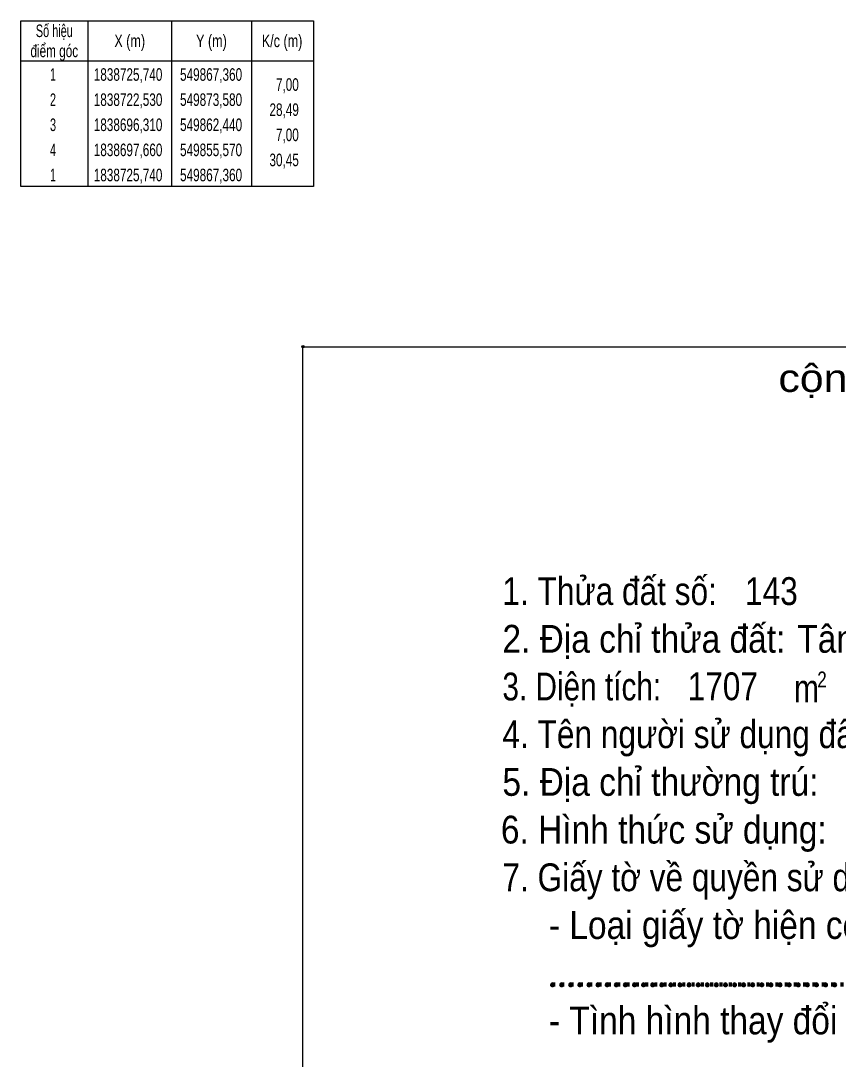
# Model space of a CAD drawing. Header units: metres. Extents: x 549607 to 550455, y 1837957 to 1838815.
# Drawn here: x 549935.8 to 550153.3, y 1838381.1 to 1838657.2 of the extents above; entities that cross this region are included whole.
import ezdxf
from ezdxf.enums import TextEntityAlignment as Align

# ---------------------------------------------------------------- set-up
doc = ezdxf.new("R2010")
doc.units = ezdxf.units.M
doc.header["$LTSCALE"] = 1.2
doc.header["$PDMODE"] = 32
doc.header["$PDSIZE"] = 0.6
doc.layers.add('63', color=7, linetype='Continuous', lineweight=13)
doc.layers.add('7', color=7, linetype='Continuous', lineweight=13)

msp = doc.modelspace()

# ---------------------------------------------------------------- hatches: boundary and pattern name
at = {"layer": '7'}
for points in [[(550077.15, 1838401.64), (550076.94, 1838401.6), (550076.76, 1838401.48), (550076.61, 1838401.14), (550076.65, 1838400.97), (550076.77, 1838400.81), (550076.96, 1838400.7), (550077.15, 1838400.66), (550077.36, 1838400.7), (550077.53, 1838400.8), (550077.65, 1838400.95), (550077.69, 1838401.14), (550077.64, 1838401.35), (550077.51, 1838401.5), (550077.34, 1838401.6)], [(550079.56, 1838401.64), (550079.35, 1838401.6), (550079.17, 1838401.48), (550079.02, 1838401.14), (550079.06, 1838400.97), (550079.18, 1838400.81), (550079.37, 1838400.7), (550079.56, 1838400.66), (550079.77, 1838400.7), (550079.94, 1838400.8), (550080.06, 1838400.95), (550080.1, 1838401.14), (550080.05, 1838401.35), (550079.92, 1838401.5), (550079.75, 1838401.6)], [(550081.98, 1838401.64), (550081.77, 1838401.6), (550081.59, 1838401.48), (550081.44, 1838401.14), (550081.48, 1838400.97), (550081.6, 1838400.81), (550081.79, 1838400.7), (550081.98, 1838400.66), (550082.19, 1838400.7), (550082.36, 1838400.8), (550082.48, 1838400.95), (550082.52, 1838401.14), (550082.47, 1838401.35), (550082.34, 1838401.5), (550082.17, 1838401.6)], [(550084.39, 1838401.64), (550084.19, 1838401.6), (550084.01, 1838401.48), (550083.86, 1838401.14), (550083.9, 1838400.97), (550084.02, 1838400.81), (550084.21, 1838400.7), (550084.39, 1838400.66), (550084.61, 1838400.7), (550084.78, 1838400.8), (550084.9, 1838400.95), (550084.94, 1838401.14), (550084.89, 1838401.35), (550084.76, 1838401.5), (550084.59, 1838401.6)], [(550086.81, 1838401.64), (550086.61, 1838401.6), (550086.43, 1838401.48), (550086.28, 1838401.14), (550086.32, 1838400.97), (550086.44, 1838400.81), (550086.63, 1838400.7), (550086.81, 1838400.66), (550087.03, 1838400.7), (550087.2, 1838400.8), (550087.32, 1838400.95), (550087.36, 1838401.14), (550087.31, 1838401.35), (550087.18, 1838401.5), (550087.01, 1838401.6)], [(550089.23, 1838401.64), (550089.03, 1838401.6), (550088.85, 1838401.48), (550088.7, 1838401.14), (550088.74, 1838400.97), (550088.86, 1838400.81), (550089.05, 1838400.7), (550089.23, 1838400.66), (550089.45, 1838400.7), (550089.62, 1838400.8), (550089.74, 1838400.95), (550089.78, 1838401.14), (550089.73, 1838401.35), (550089.6, 1838401.5), (550089.43, 1838401.6)], [(550091.65, 1838401.64), (550091.45, 1838401.6), (550091.27, 1838401.48), (550091.12, 1838401.14), (550091.16, 1838400.97), (550091.28, 1838400.81), (550091.47, 1838400.7), (550091.65, 1838400.66), (550091.87, 1838400.7), (550092.04, 1838400.8), (550092.16, 1838400.95), (550092.2, 1838401.14), (550092.15, 1838401.35), (550092.02, 1838401.5), (550091.85, 1838401.6)], [(550094.07, 1838401.64), (550093.87, 1838401.6), (550093.69, 1838401.48), (550093.54, 1838401.14), (550093.58, 1838400.97), (550093.7, 1838400.81), (550093.89, 1838400.7), (550094.07, 1838400.66), (550094.29, 1838400.7), (550094.46, 1838400.8), (550094.58, 1838400.95), (550094.62, 1838401.14), (550094.57, 1838401.35), (550094.44, 1838401.5), (550094.27, 1838401.6)], [(550096.49, 1838401.64), (550096.29, 1838401.6), (550096.11, 1838401.48), (550095.96, 1838401.14), (550096, 1838400.97), (550096.12, 1838400.81), (550096.31, 1838400.7), (550096.49, 1838400.66), (550096.71, 1838400.7), (550096.88, 1838400.8), (550097, 1838400.95), (550097.04, 1838401.14), (550096.99, 1838401.35), (550096.86, 1838401.5), (550096.69, 1838401.6)], [(550098.92, 1838401.64), (550098.71, 1838401.6), (550098.53, 1838401.48), (550098.38, 1838401.14), (550098.42, 1838400.97), (550098.54, 1838400.81), (550098.73, 1838400.7), (550098.92, 1838400.66), (550099.13, 1838400.7), (550099.3, 1838400.8), (550099.42, 1838400.95), (550099.46, 1838401.14), (550099.41, 1838401.35), (550099.28, 1838401.5), (550099.11, 1838401.6)], [(550101.34, 1838401.64), (550101.13, 1838401.6), (550100.95, 1838401.48), (550100.8, 1838401.14), (550100.84, 1838400.97), (550100.96, 1838400.81), (550101.15, 1838400.7), (550101.34, 1838400.66), (550101.55, 1838400.7), (550101.72, 1838400.8), (550101.84, 1838400.95), (550101.88, 1838401.14), (550101.83, 1838401.35), (550101.7, 1838401.5), (550101.53, 1838401.6)], [(550103.75, 1838401.64), (550103.54, 1838401.6), (550103.36, 1838401.48), (550103.21, 1838401.14), (550103.25, 1838400.97), (550103.37, 1838400.81), (550103.56, 1838400.7), (550103.75, 1838400.66), (550103.96, 1838400.7), (550104.13, 1838400.8), (550104.25, 1838400.95), (550104.29, 1838401.14), (550104.24, 1838401.35), (550104.11, 1838401.5), (550103.94, 1838401.6)], [(550106.17, 1838401.64), (550105.96, 1838401.6), (550105.78, 1838401.48), (550105.63, 1838401.14), (550105.67, 1838400.97), (550105.79, 1838400.81), (550105.98, 1838400.7), (550106.17, 1838400.66), (550106.38, 1838400.7), (550106.55, 1838400.8), (550106.67, 1838400.95), (550106.71, 1838401.14), (550106.66, 1838401.35), (550106.53, 1838401.5), (550106.36, 1838401.6)], [(550108.59, 1838401.64), (550108.38, 1838401.6), (550108.2, 1838401.48), (550108.05, 1838401.14), (550108.09, 1838400.97), (550108.21, 1838400.81), (550108.4, 1838400.7), (550108.59, 1838400.66), (550108.8, 1838400.7), (550108.97, 1838400.8), (550109.09, 1838400.95), (550109.13, 1838401.14), (550109.08, 1838401.35), (550108.95, 1838401.5), (550108.78, 1838401.6)], [(550111.01, 1838401.64), (550110.8, 1838401.6), (550110.62, 1838401.48), (550110.47, 1838401.14), (550110.51, 1838400.97), (550110.63, 1838400.81), (550110.82, 1838400.7), (550111.01, 1838400.66), (550111.22, 1838400.7), (550111.39, 1838400.8), (550111.51, 1838400.95), (550111.55, 1838401.14), (550111.5, 1838401.35), (550111.37, 1838401.5), (550111.2, 1838401.6)], [(550113.43, 1838401.64), (550113.22, 1838401.6), (550113.04, 1838401.48), (550112.89, 1838401.14), (550112.93, 1838400.97), (550113.05, 1838400.81), (550113.24, 1838400.7), (550113.43, 1838400.66), (550113.64, 1838400.7), (550113.81, 1838400.8), (550113.93, 1838400.95), (550113.97, 1838401.14), (550113.92, 1838401.35), (550113.79, 1838401.5), (550113.62, 1838401.6)], [(550115.85, 1838401.64), (550115.64, 1838401.6), (550115.46, 1838401.48), (550115.31, 1838401.14), (550115.35, 1838400.97), (550115.47, 1838400.81), (550115.66, 1838400.7), (550115.85, 1838400.66), (550116.06, 1838400.7), (550116.23, 1838400.8), (550116.35, 1838400.95), (550116.39, 1838401.14), (550116.34, 1838401.35), (550116.21, 1838401.5), (550116.04, 1838401.6)], [(550118.26, 1838401.64), (550118.06, 1838401.6), (550117.88, 1838401.48), (550117.73, 1838401.14), (550117.77, 1838400.97), (550117.89, 1838400.81), (550118.08, 1838400.7), (550118.26, 1838400.66), (550118.48, 1838400.7), (550118.65, 1838400.8), (550118.77, 1838400.95), (550118.81, 1838401.14), (550118.76, 1838401.35), (550118.63, 1838401.5), (550118.46, 1838401.6)], [(550120.68, 1838401.64), (550120.48, 1838401.6), (550120.3, 1838401.48), (550120.15, 1838401.14), (550120.19, 1838400.97), (550120.31, 1838400.81), (550120.5, 1838400.7), (550120.68, 1838400.66), (550120.9, 1838400.7), (550121.07, 1838400.8), (550121.19, 1838400.95), (550121.23, 1838401.14), (550121.18, 1838401.35), (550121.05, 1838401.5), (550120.88, 1838401.6)], [(550123.1, 1838401.64), (550122.9, 1838401.6), (550122.72, 1838401.48), (550122.57, 1838401.14), (550122.61, 1838400.97), (550122.73, 1838400.81), (550122.92, 1838400.7), (550123.1, 1838400.66), (550123.32, 1838400.7), (550123.49, 1838400.8), (550123.61, 1838400.95), (550123.65, 1838401.14), (550123.6, 1838401.35), (550123.47, 1838401.5), (550123.3, 1838401.6)], [(550125.52, 1838401.64), (550125.32, 1838401.6), (550125.14, 1838401.48), (550124.99, 1838401.14), (550125.03, 1838400.97), (550125.15, 1838400.81), (550125.34, 1838400.7), (550125.52, 1838400.66), (550125.74, 1838400.7), (550125.91, 1838400.8), (550126.03, 1838400.95), (550126.07, 1838401.14), (550126.02, 1838401.35), (550125.89, 1838401.5), (550125.72, 1838401.6)], [(550127.93, 1838401.64), (550127.73, 1838401.6), (550127.55, 1838401.48), (550127.4, 1838401.14), (550127.44, 1838400.97), (550127.56, 1838400.81), (550127.75, 1838400.7), (550127.93, 1838400.66), (550128.15, 1838400.7), (550128.32, 1838400.8), (550128.44, 1838400.95), (550128.48, 1838401.14), (550128.43, 1838401.35), (550128.3, 1838401.5), (550128.13, 1838401.6)], [(550130.35, 1838401.64), (550130.15, 1838401.6), (550129.97, 1838401.48), (550129.82, 1838401.14), (550129.86, 1838400.97), (550129.98, 1838400.81), (550130.17, 1838400.7), (550130.35, 1838400.66), (550130.57, 1838400.7), (550130.74, 1838400.8), (550130.86, 1838400.95), (550130.9, 1838401.14), (550130.85, 1838401.35), (550130.72, 1838401.5), (550130.55, 1838401.6)], [(550132.77, 1838401.64), (550132.57, 1838401.6), (550132.39, 1838401.48), (550132.24, 1838401.14), (550132.28, 1838400.97), (550132.4, 1838400.81), (550132.59, 1838400.7), (550132.77, 1838400.66), (550132.99, 1838400.7), (550133.16, 1838400.8), (550133.28, 1838400.95), (550133.32, 1838401.14), (550133.27, 1838401.35), (550133.14, 1838401.5), (550132.97, 1838401.6)], [(550135.2, 1838401.64), (550134.99, 1838401.6), (550134.81, 1838401.48), (550134.66, 1838401.14), (550134.7, 1838400.97), (550134.82, 1838400.81), (550135.01, 1838400.7), (550135.2, 1838400.66), (550135.41, 1838400.7), (550135.58, 1838400.8), (550135.7, 1838400.95), (550135.74, 1838401.14), (550135.69, 1838401.35), (550135.56, 1838401.5), (550135.39, 1838401.6)], [(550137.62, 1838401.64), (550137.41, 1838401.6), (550137.23, 1838401.48), (550137.08, 1838401.14), (550137.12, 1838400.97), (550137.24, 1838400.81), (550137.43, 1838400.7), (550137.62, 1838400.66), (550137.83, 1838400.7), (550138, 1838400.8), (550138.12, 1838400.95), (550138.16, 1838401.14), (550138.11, 1838401.35), (550137.98, 1838401.5), (550137.81, 1838401.6)], [(550140.04, 1838401.64), (550139.83, 1838401.6), (550139.65, 1838401.48), (550139.5, 1838401.14), (550139.54, 1838400.97), (550139.66, 1838400.81), (550139.85, 1838400.7), (550140.04, 1838400.66), (550140.25, 1838400.7), (550140.42, 1838400.8), (550140.54, 1838400.95), (550140.58, 1838401.14), (550140.53, 1838401.35), (550140.4, 1838401.5), (550140.23, 1838401.6)], [(550142.46, 1838401.64), (550142.25, 1838401.6), (550142.07, 1838401.48), (550141.92, 1838401.14), (550141.96, 1838400.97), (550142.08, 1838400.81), (550142.27, 1838400.7), (550142.46, 1838400.66), (550142.67, 1838400.7), (550142.84, 1838400.8), (550142.96, 1838400.95), (550143, 1838401.14), (550142.95, 1838401.35), (550142.82, 1838401.5), (550142.65, 1838401.6)], [(550144.88, 1838401.64), (550144.67, 1838401.6), (550144.49, 1838401.48), (550144.34, 1838401.14), (550144.38, 1838400.97), (550144.5, 1838400.81), (550144.69, 1838400.7), (550144.88, 1838400.66), (550145.09, 1838400.7), (550145.26, 1838400.8), (550145.38, 1838400.95), (550145.42, 1838401.14), (550145.37, 1838401.35), (550145.24, 1838401.5), (550145.07, 1838401.6)], [(550147.3, 1838401.64), (550147.09, 1838401.6), (550146.91, 1838401.48), (550146.76, 1838401.14), (550146.8, 1838400.97), (550146.92, 1838400.81), (550147.11, 1838400.7), (550147.3, 1838400.66), (550147.51, 1838400.7), (550147.68, 1838400.8), (550147.8, 1838400.95), (550147.84, 1838401.14), (550147.79, 1838401.35), (550147.66, 1838401.5), (550147.49, 1838401.6)], [(550149.71, 1838401.64), (550149.51, 1838401.6), (550149.33, 1838401.48), (550149.18, 1838401.14), (550149.22, 1838400.97), (550149.34, 1838400.81), (550149.53, 1838400.7), (550149.71, 1838400.66), (550149.93, 1838400.7), (550150.1, 1838400.8), (550150.22, 1838400.95), (550150.26, 1838401.14), (550150.21, 1838401.35), (550150.08, 1838401.5), (550149.91, 1838401.6)], [(550152.12, 1838401.64), (550151.92, 1838401.6), (550151.74, 1838401.48), (550151.59, 1838401.14), (550151.63, 1838400.97), (550151.75, 1838400.81), (550151.94, 1838400.7), (550152.12, 1838400.66), (550152.34, 1838400.7), (550152.51, 1838400.8), (550152.63, 1838400.95), (550152.67, 1838401.14), (550152.62, 1838401.35), (550152.49, 1838401.5), (550152.32, 1838401.6)]]:
    msp.add_hatch(color=256, dxfattribs=at).paths.add_polyline_path(points)

# ---------------------------------------------------------------- linework, layer by layer
at = {"layer": '63'}
for p, q in [((549953.66, 1838657.24), (549953.66, 1838613.21)), ((549975.92, 1838657.24), (549975.92, 1838613.21)), ((549997.12, 1838657.24), (549997.12, 1838613.21)), ((549935.85, 1838646.57), (550013.65, 1838646.57))]:
    msp.add_line(p, q, dxfattribs=at)
msp.add_lwpolyline([(549935.85, 1838657.24), (550013.65, 1838657.24), (550013.65, 1838613.21), (549935.85, 1838613.21)], close=True, dxfattribs=at)
at = {"layer": '7'}
for points in [[(550010.84, 1838570.64), (550453.66, 1838570.64), (550453.66, 1837958.16), (550010.84, 1837958.16)], [(550010.84, 1838570.64), (550453.66, 1838570.64), (550453.66, 1837958.16), (550010.84, 1837958.16)], [(550077.15, 1838401.64), (550076.94, 1838401.6), (550076.76, 1838401.48), (550076.61, 1838401.14), (550076.65, 1838400.97), (550076.77, 1838400.81), (550076.96, 1838400.7), (550077.15, 1838400.66), (550077.36, 1838400.7), (550077.53, 1838400.8), (550077.65, 1838400.95), (550077.69, 1838401.14), (550077.64, 1838401.35), (550077.51, 1838401.5), (550077.34, 1838401.6)], [(550079.56, 1838401.64), (550079.35, 1838401.6), (550079.17, 1838401.48), (550079.02, 1838401.14), (550079.06, 1838400.97), (550079.18, 1838400.81), (550079.37, 1838400.7), (550079.56, 1838400.66), (550079.77, 1838400.7), (550079.94, 1838400.8), (550080.06, 1838400.95), (550080.1, 1838401.14), (550080.05, 1838401.35), (550079.92, 1838401.5), (550079.75, 1838401.6)], [(550081.98, 1838401.64), (550081.77, 1838401.6), (550081.59, 1838401.48), (550081.44, 1838401.14), (550081.48, 1838400.97), (550081.6, 1838400.81), (550081.79, 1838400.7), (550081.98, 1838400.66), (550082.19, 1838400.7), (550082.36, 1838400.8), (550082.48, 1838400.95), (550082.52, 1838401.14), (550082.47, 1838401.35), (550082.34, 1838401.5), (550082.17, 1838401.6)], [(550084.39, 1838401.64), (550084.19, 1838401.6), (550084.01, 1838401.48), (550083.86, 1838401.14), (550083.9, 1838400.97), (550084.02, 1838400.81), (550084.21, 1838400.7), (550084.39, 1838400.66), (550084.61, 1838400.7), (550084.78, 1838400.8), (550084.9, 1838400.95), (550084.94, 1838401.14), (550084.89, 1838401.35), (550084.76, 1838401.5), (550084.59, 1838401.6)], [(550086.81, 1838401.64), (550086.61, 1838401.6), (550086.43, 1838401.48), (550086.28, 1838401.14), (550086.32, 1838400.97), (550086.44, 1838400.81), (550086.63, 1838400.7), (550086.81, 1838400.66), (550087.03, 1838400.7), (550087.2, 1838400.8), (550087.32, 1838400.95), (550087.36, 1838401.14), (550087.31, 1838401.35), (550087.18, 1838401.5), (550087.01, 1838401.6)], [(550089.23, 1838401.64), (550089.03, 1838401.6), (550088.85, 1838401.48), (550088.7, 1838401.14), (550088.74, 1838400.97), (550088.86, 1838400.81), (550089.05, 1838400.7), (550089.23, 1838400.66), (550089.45, 1838400.7), (550089.62, 1838400.8), (550089.74, 1838400.95), (550089.78, 1838401.14), (550089.73, 1838401.35), (550089.6, 1838401.5), (550089.43, 1838401.6)], [(550091.65, 1838401.64), (550091.45, 1838401.6), (550091.27, 1838401.48), (550091.12, 1838401.14), (550091.16, 1838400.97), (550091.28, 1838400.81), (550091.47, 1838400.7), (550091.65, 1838400.66), (550091.87, 1838400.7), (550092.04, 1838400.8), (550092.16, 1838400.95), (550092.2, 1838401.14), (550092.15, 1838401.35), (550092.02, 1838401.5), (550091.85, 1838401.6)], [(550094.07, 1838401.64), (550093.87, 1838401.6), (550093.69, 1838401.48), (550093.54, 1838401.14), (550093.58, 1838400.97), (550093.7, 1838400.81), (550093.89, 1838400.7), (550094.07, 1838400.66), (550094.29, 1838400.7), (550094.46, 1838400.8), (550094.58, 1838400.95), (550094.62, 1838401.14), (550094.57, 1838401.35), (550094.44, 1838401.5), (550094.27, 1838401.6)], [(550096.49, 1838401.64), (550096.29, 1838401.6), (550096.11, 1838401.48), (550095.96, 1838401.14), (550096, 1838400.97), (550096.12, 1838400.81), (550096.31, 1838400.7), (550096.49, 1838400.66), (550096.71, 1838400.7), (550096.88, 1838400.8), (550097, 1838400.95), (550097.04, 1838401.14), (550096.99, 1838401.35), (550096.86, 1838401.5), (550096.69, 1838401.6)], [(550098.92, 1838401.64), (550098.71, 1838401.6), (550098.53, 1838401.48), (550098.38, 1838401.14), (550098.42, 1838400.97), (550098.54, 1838400.81), (550098.73, 1838400.7), (550098.92, 1838400.66), (550099.13, 1838400.7), (550099.3, 1838400.8), (550099.42, 1838400.95), (550099.46, 1838401.14), (550099.41, 1838401.35), (550099.28, 1838401.5), (550099.11, 1838401.6)], [(550101.34, 1838401.64), (550101.13, 1838401.6), (550100.95, 1838401.48), (550100.8, 1838401.14), (550100.84, 1838400.97), (550100.96, 1838400.81), (550101.15, 1838400.7), (550101.34, 1838400.66), (550101.55, 1838400.7), (550101.72, 1838400.8), (550101.84, 1838400.95), (550101.88, 1838401.14), (550101.83, 1838401.35), (550101.7, 1838401.5), (550101.53, 1838401.6)], [(550103.75, 1838401.64), (550103.54, 1838401.6), (550103.36, 1838401.48), (550103.21, 1838401.14), (550103.25, 1838400.97), (550103.37, 1838400.81), (550103.56, 1838400.7), (550103.75, 1838400.66), (550103.96, 1838400.7), (550104.13, 1838400.8), (550104.25, 1838400.95), (550104.29, 1838401.14), (550104.24, 1838401.35), (550104.11, 1838401.5), (550103.94, 1838401.6)], [(550106.17, 1838401.64), (550105.96, 1838401.6), (550105.78, 1838401.48), (550105.63, 1838401.14), (550105.67, 1838400.97), (550105.79, 1838400.81), (550105.98, 1838400.7), (550106.17, 1838400.66), (550106.38, 1838400.7), (550106.55, 1838400.8), (550106.67, 1838400.95), (550106.71, 1838401.14), (550106.66, 1838401.35), (550106.53, 1838401.5), (550106.36, 1838401.6)], [(550108.59, 1838401.64), (550108.38, 1838401.6), (550108.2, 1838401.48), (550108.05, 1838401.14), (550108.09, 1838400.97), (550108.21, 1838400.81), (550108.4, 1838400.7), (550108.59, 1838400.66), (550108.8, 1838400.7), (550108.97, 1838400.8), (550109.09, 1838400.95), (550109.13, 1838401.14), (550109.08, 1838401.35), (550108.95, 1838401.5), (550108.78, 1838401.6)], [(550111.01, 1838401.64), (550110.8, 1838401.6), (550110.62, 1838401.48), (550110.47, 1838401.14), (550110.51, 1838400.97), (550110.63, 1838400.81), (550110.82, 1838400.7), (550111.01, 1838400.66), (550111.22, 1838400.7), (550111.39, 1838400.8), (550111.51, 1838400.95), (550111.55, 1838401.14), (550111.5, 1838401.35), (550111.37, 1838401.5), (550111.2, 1838401.6)], [(550113.43, 1838401.64), (550113.22, 1838401.6), (550113.04, 1838401.48), (550112.89, 1838401.14), (550112.93, 1838400.97), (550113.05, 1838400.81), (550113.24, 1838400.7), (550113.43, 1838400.66), (550113.64, 1838400.7), (550113.81, 1838400.8), (550113.93, 1838400.95), (550113.97, 1838401.14), (550113.92, 1838401.35), (550113.79, 1838401.5), (550113.62, 1838401.6)], [(550115.85, 1838401.64), (550115.64, 1838401.6), (550115.46, 1838401.48), (550115.31, 1838401.14), (550115.35, 1838400.97), (550115.47, 1838400.81), (550115.66, 1838400.7), (550115.85, 1838400.66), (550116.06, 1838400.7), (550116.23, 1838400.8), (550116.35, 1838400.95), (550116.39, 1838401.14), (550116.34, 1838401.35), (550116.21, 1838401.5), (550116.04, 1838401.6)], [(550118.26, 1838401.64), (550118.06, 1838401.6), (550117.88, 1838401.48), (550117.73, 1838401.14), (550117.77, 1838400.97), (550117.89, 1838400.81), (550118.08, 1838400.7), (550118.26, 1838400.66), (550118.48, 1838400.7), (550118.65, 1838400.8), (550118.77, 1838400.95), (550118.81, 1838401.14), (550118.76, 1838401.35), (550118.63, 1838401.5), (550118.46, 1838401.6)], [(550120.68, 1838401.64), (550120.48, 1838401.6), (550120.3, 1838401.48), (550120.15, 1838401.14), (550120.19, 1838400.97), (550120.31, 1838400.81), (550120.5, 1838400.7), (550120.68, 1838400.66), (550120.9, 1838400.7), (550121.07, 1838400.8), (550121.19, 1838400.95), (550121.23, 1838401.14), (550121.18, 1838401.35), (550121.05, 1838401.5), (550120.88, 1838401.6)], [(550123.1, 1838401.64), (550122.9, 1838401.6), (550122.72, 1838401.48), (550122.57, 1838401.14), (550122.61, 1838400.97), (550122.73, 1838400.81), (550122.92, 1838400.7), (550123.1, 1838400.66), (550123.32, 1838400.7), (550123.49, 1838400.8), (550123.61, 1838400.95), (550123.65, 1838401.14), (550123.6, 1838401.35), (550123.47, 1838401.5), (550123.3, 1838401.6)], [(550125.52, 1838401.64), (550125.32, 1838401.6), (550125.14, 1838401.48), (550124.99, 1838401.14), (550125.03, 1838400.97), (550125.15, 1838400.81), (550125.34, 1838400.7), (550125.52, 1838400.66), (550125.74, 1838400.7), (550125.91, 1838400.8), (550126.03, 1838400.95), (550126.07, 1838401.14), (550126.02, 1838401.35), (550125.89, 1838401.5), (550125.72, 1838401.6)], [(550127.93, 1838401.64), (550127.73, 1838401.6), (550127.55, 1838401.48), (550127.4, 1838401.14), (550127.44, 1838400.97), (550127.56, 1838400.81), (550127.75, 1838400.7), (550127.93, 1838400.66), (550128.15, 1838400.7), (550128.32, 1838400.8), (550128.44, 1838400.95), (550128.48, 1838401.14), (550128.43, 1838401.35), (550128.3, 1838401.5), (550128.13, 1838401.6)], [(550130.35, 1838401.64), (550130.15, 1838401.6), (550129.97, 1838401.48), (550129.82, 1838401.14), (550129.86, 1838400.97), (550129.98, 1838400.81), (550130.17, 1838400.7), (550130.35, 1838400.66), (550130.57, 1838400.7), (550130.74, 1838400.8), (550130.86, 1838400.95), (550130.9, 1838401.14), (550130.85, 1838401.35), (550130.72, 1838401.5), (550130.55, 1838401.6)], [(550132.77, 1838401.64), (550132.57, 1838401.6), (550132.39, 1838401.48), (550132.24, 1838401.14), (550132.28, 1838400.97), (550132.4, 1838400.81), (550132.59, 1838400.7), (550132.77, 1838400.66), (550132.99, 1838400.7), (550133.16, 1838400.8), (550133.28, 1838400.95), (550133.32, 1838401.14), (550133.27, 1838401.35), (550133.14, 1838401.5), (550132.97, 1838401.6)], [(550135.2, 1838401.64), (550134.99, 1838401.6), (550134.81, 1838401.48), (550134.66, 1838401.14), (550134.7, 1838400.97), (550134.82, 1838400.81), (550135.01, 1838400.7), (550135.2, 1838400.66), (550135.41, 1838400.7), (550135.58, 1838400.8), (550135.7, 1838400.95), (550135.74, 1838401.14), (550135.69, 1838401.35), (550135.56, 1838401.5), (550135.39, 1838401.6)], [(550137.62, 1838401.64), (550137.41, 1838401.6), (550137.23, 1838401.48), (550137.08, 1838401.14), (550137.12, 1838400.97), (550137.24, 1838400.81), (550137.43, 1838400.7), (550137.62, 1838400.66), (550137.83, 1838400.7), (550138, 1838400.8), (550138.12, 1838400.95), (550138.16, 1838401.14), (550138.11, 1838401.35), (550137.98, 1838401.5), (550137.81, 1838401.6)], [(550140.04, 1838401.64), (550139.83, 1838401.6), (550139.65, 1838401.48), (550139.5, 1838401.14), (550139.54, 1838400.97), (550139.66, 1838400.81), (550139.85, 1838400.7), (550140.04, 1838400.66), (550140.25, 1838400.7), (550140.42, 1838400.8), (550140.54, 1838400.95), (550140.58, 1838401.14), (550140.53, 1838401.35), (550140.4, 1838401.5), (550140.23, 1838401.6)], [(550142.46, 1838401.64), (550142.25, 1838401.6), (550142.07, 1838401.48), (550141.92, 1838401.14), (550141.96, 1838400.97), (550142.08, 1838400.81), (550142.27, 1838400.7), (550142.46, 1838400.66), (550142.67, 1838400.7), (550142.84, 1838400.8), (550142.96, 1838400.95), (550143, 1838401.14), (550142.95, 1838401.35), (550142.82, 1838401.5), (550142.65, 1838401.6)], [(550144.88, 1838401.64), (550144.67, 1838401.6), (550144.49, 1838401.48), (550144.34, 1838401.14), (550144.38, 1838400.97), (550144.5, 1838400.81), (550144.69, 1838400.7), (550144.88, 1838400.66), (550145.09, 1838400.7), (550145.26, 1838400.8), (550145.38, 1838400.95), (550145.42, 1838401.14), (550145.37, 1838401.35), (550145.24, 1838401.5), (550145.07, 1838401.6)], [(550147.3, 1838401.64), (550147.09, 1838401.6), (550146.91, 1838401.48), (550146.76, 1838401.14), (550146.8, 1838400.97), (550146.92, 1838400.81), (550147.11, 1838400.7), (550147.3, 1838400.66), (550147.51, 1838400.7), (550147.68, 1838400.8), (550147.8, 1838400.95), (550147.84, 1838401.14), (550147.79, 1838401.35), (550147.66, 1838401.5), (550147.49, 1838401.6)], [(550149.71, 1838401.64), (550149.51, 1838401.6), (550149.33, 1838401.48), (550149.18, 1838401.14), (550149.22, 1838400.97), (550149.34, 1838400.81), (550149.53, 1838400.7), (550149.71, 1838400.66), (550149.93, 1838400.7), (550150.1, 1838400.8), (550150.22, 1838400.95), (550150.26, 1838401.14), (550150.21, 1838401.35), (550150.08, 1838401.5), (550149.91, 1838401.6)], [(550152.12, 1838401.64), (550151.92, 1838401.6), (550151.74, 1838401.48), (550151.59, 1838401.14), (550151.63, 1838400.97), (550151.75, 1838400.81), (550151.94, 1838400.7), (550152.12, 1838400.66), (550152.34, 1838400.7), (550152.51, 1838400.8), (550152.63, 1838400.95), (550152.67, 1838401.14), (550152.62, 1838401.35), (550152.49, 1838401.5), (550152.32, 1838401.6)]]:
    msp.add_lwpolyline(points, close=True, dxfattribs=at)
msp.add_point((550010.84, 1838570.64), dxfattribs=at)

# ---------------------------------------------------------------- texts
at = {"layer": '63'}
for s, width, p in [('Số hiệu', 0.65, (549944.76, 1838652.91)), ('X (m)', 0.75, (549964.8, 1838650.24)), ('Y (m)', 0.75, (549986.52, 1838650.24)), ('K/c (m)', 0.75, (550005.29, 1838650.24)), ('điểm góc', 0.7, (549944.76, 1838647.57)), (' 1', 0.6, (549944.01, 1838641.3)), ('1838725,740', 0.7, (549964.36, 1838641.3)), ('549867,360', 0.7, (549986.42, 1838641.3)), (' 2', 0.65, (549944.01, 1838634.62)), ('1838722,530', 0.7, (549964.36, 1838634.62)), ('549873,580', 0.7, (549986.42, 1838634.62)), (' 3', 0.65, (549944.02, 1838627.95)), ('1838696,310', 0.7, (549964.36, 1838627.95)), ('549862,440', 0.7, (549986.42, 1838627.95)), (' 4', 0.65, (549944.01, 1838621.28)), ('1838697,660', 0.7, (549964.36, 1838621.28)), ('549855,570', 0.7, (549986.42, 1838621.28)), (' 1', 0.6, (549944.01, 1838614.61)), ('1838725,740', 0.7, (549964.36, 1838614.61)), ('549867,360', 0.7, (549986.42, 1838614.61))]:
    msp.add_text(s, height=3.336, dxfattribs=dict(at, width=width)).set_placement(p, align=Align.CENTER)
at = {"layer": '63', "width": 0.7}
for s, p in [('7,00', (550009.73, 1838638.63)), ('28,49', (550009.75, 1838631.96)), ('7,00', (550009.73, 1838625.28)), ('30,45', (550009.74, 1838618.61))]:
    msp.add_text(s, height=3.336, dxfattribs=at).set_placement(p, align=Align.RIGHT)
at = {"layer": '7'}
for s, height, width, p in [('cộng hòa xã hội chủ nghĩa việt nam', 7.392, 1.15, (550137.19, 1838558.64)), ('cộng hòa xã hội chủ nghĩa việt nam', 7.392, 1.15, (550137.19, 1838558.64)), ('1. Thửa đất số:', 7.392, 0.85, (550063.84, 1838502.04)), ('1. Thửa đất số:', 7.392, 0.85, (550063.84, 1838502.04)), ('143', 7.39, 0.85, (550128.31, 1838502.04)), ('2. Địa chỉ thửa đất:', 7.392, 0.9, (550063.84, 1838489.37)), ('2. Địa chỉ thửa đất:', 7.392, 0.9, (550063.84, 1838489.37)), ('Tân Hà, Tân Liên, Hướng Hóa, Quảng Trị', 7.39, 0.9, (550142.21, 1838489.37)), ('3. Diện tích:', 7.392, 0.8, (550063.84, 1838476.69)), ('3. Diện tích:', 7.392, 0.8, (550063.84, 1838476.69)), ('1707', 7.39, 0.85, (550113.06, 1838476.75)), ('2', 4.22, 0.8, (550147.51, 1838480.14)), ('m', 7.39, 0.8, (550141.35, 1838476.2)), ('4. Tên người sử dụng đất:', 7.392, 0.85, (550063.84, 1838464.02)), ('4. Tên người sử dụng đất:', 7.392, 0.85, (550063.84, 1838464.02)), ('5. Địa chỉ thường trú:', 7.392, 0.9, (550063.84, 1838451.35)), ('5. Địa chỉ thường trú:', 7.392, 0.9, (550063.84, 1838451.35)), ('6. Hình thức sử dụng:', 7.392, 0.9, (550063.43, 1838438.68)), ('6. Hình thức sử dụng:', 7.392, 0.9, (550063.43, 1838438.68)), ('7. Giấy tờ về quyền sử dụng đất:', 7.392, 0.85, (550063.84, 1838426.01)), ('7. Giấy tờ về quyền sử dụng đất:', 7.392, 0.85, (550063.84, 1838426.01)), ('     - Loại giấy tờ hiện có:..................................................................................................................', 7.392, 0.9, (550063.84, 1838413.33)), ('     - Loại giấy tờ hiện có:..................................................................................................................', 7.392, 0.9, (550063.84, 1838413.33)), ('     .........................................................................................; Diện tích trên giấy tờ:....................m', 7.392, 0.9, (550063.84, 1838400.66)), ('     - Tình hình thay đổi ranh giới thửa đất so với khi có giấy tờ:......................................................', 7.392, 0.9, (550063.84, 1838387.99))]:
    msp.add_text(s, height=height, dxfattribs=dict(at, width=width)).set_placement(p)

doc.saveas('drawing.dxf')
